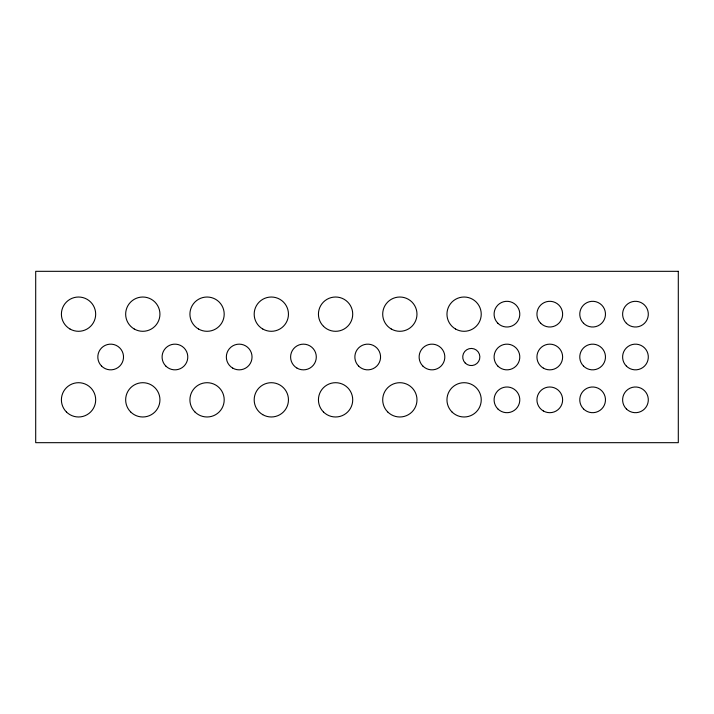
<?xml version="1.0" encoding="UTF-8"?>
<svg xmlns="http://www.w3.org/2000/svg" width="714" height="714" viewBox="0 0 714 714"><rect width="100%" height="100%" fill="white"/><g stroke="black" fill="none" stroke-linecap="round" stroke-linejoin="round"><path stroke-width="1.07" d="M678.3 271.32L35.7 271.32L35.7 442.68L678.3 442.68L678.3 271.32M69.972 329.002A17.136 17.136 0 0 0 95.676 314.16A17.136 17.136 0 0 0 69.972 299.318A17.136 17.136 0 0 0 69.972 329.002M134.232 329.002A17.136 17.136 0 0 0 159.936 314.16A17.136 17.136 0 0 0 134.232 299.318A17.136 17.136 0 0 0 134.232 329.002M66.42 411.96A17.136 17.136 0 0 0 95.096 404.276A17.136 17.136 0 0 0 74.104 383.284A17.136 17.136 0 0 0 66.42 411.96M130.68 411.96A17.136 17.136 0 0 0 159.356 404.276A17.136 17.136 0 0 0 138.364 383.284A17.136 17.136 0 0 0 130.68 411.96M198.492 329.002A17.136 17.136 0 0 0 224.196 314.16A17.136 17.136 0 0 0 198.492 299.318A17.136 17.136 0 0 0 198.492 329.002M194.94 411.96A17.136 17.136 0 0 0 223.616 404.276A17.136 17.136 0 0 0 202.624 383.284A17.136 17.136 0 0 0 194.94 411.96M323.46 326.28A17.136 17.136 0 0 0 352.136 318.596A17.136 17.136 0 0 0 331.144 297.604A17.136 17.136 0 0 0 323.46 326.28M323.46 411.96A17.136 17.136 0 0 0 352.136 404.276A17.136 17.136 0 0 0 331.144 383.284A17.136 17.136 0 0 0 323.46 411.96M262.752 414.682A17.136 17.136 0 0 0 288.456 399.84A17.136 17.136 0 0 0 262.752 384.998A17.136 17.136 0 0 0 262.752 414.682M262.752 329.002A17.136 17.136 0 0 0 288.456 314.16A17.136 17.136 0 0 0 262.752 299.318A17.136 17.136 0 0 0 262.752 329.002M387.72 411.96A17.136 17.136 0 0 0 416.396 404.276A17.136 17.136 0 0 0 395.404 383.284A17.136 17.136 0 0 0 387.72 411.96M391.272 329.002A17.136 17.136 0 0 0 416.976 314.16A17.136 17.136 0 0 0 391.272 299.318A17.136 17.136 0 0 0 391.272 329.002M455.532 329.002A17.136 17.136 0 0 0 481.236 314.16A17.136 17.136 0 0 0 455.532 299.318A17.136 17.136 0 0 0 455.532 329.002M451.98 411.96A17.136 17.136 0 0 0 480.656 404.276A17.136 17.136 0 0 0 459.664 383.284A17.136 17.136 0 0 0 451.98 411.96M497.854 323.246A12.852 12.852 0 0 0 519.355 317.489A12.852 12.852 0 0 0 503.611 301.745A12.852 12.852 0 0 0 497.854 323.246M497.854 408.926A12.852 12.852 0 0 0 519.355 403.169A12.852 12.852 0 0 0 503.611 387.425A12.852 12.852 0 0 0 497.854 408.926M540.694 323.246A12.852 12.852 0 0 0 562.195 317.489A12.852 12.852 0 0 0 546.451 301.745A12.852 12.852 0 0 0 540.694 323.246M543.354 410.969A12.852 12.852 0 0 0 562.632 399.84A12.852 12.852 0 0 0 543.354 388.711A12.852 12.852 0 0 0 543.354 410.969M583.534 408.926A12.852 12.852 0 0 0 605.035 403.169A12.852 12.852 0 0 0 589.291 387.425A12.852 12.852 0 0 0 583.534 408.926M583.534 323.246A12.852 12.852 0 0 0 605.035 317.489A12.852 12.852 0 0 0 589.291 301.745A12.852 12.852 0 0 0 583.534 323.246M626.374 323.246A12.852 12.852 0 0 0 647.875 317.489A12.852 12.852 0 0 0 632.131 301.745A12.852 12.852 0 0 0 626.374 323.246M626.374 408.926A12.852 12.852 0 0 0 647.875 403.169A12.852 12.852 0 0 0 632.131 387.425A12.852 12.852 0 0 0 626.374 408.926M626.374 366.086A12.852 12.852 0 0 0 647.875 360.329A12.852 12.852 0 0 0 632.131 344.585A12.852 12.852 0 0 0 626.374 366.086M583.534 366.086A12.852 12.852 0 0 0 605.035 360.329A12.852 12.852 0 0 0 589.291 344.585A12.852 12.852 0 0 0 583.534 366.086M543.354 368.129A12.852 12.852 0 0 0 562.632 357A12.852 12.852 0 0 0 543.354 345.871A12.852 12.852 0 0 0 543.354 368.129M497.854 366.086A12.852 12.852 0 0 0 519.355 360.329A12.852 12.852 0 0 0 503.611 344.585A12.852 12.852 0 0 0 497.854 366.086M101.584 366.086A12.852 12.852 0 0 0 123.085 360.329A12.852 12.852 0 0 0 107.341 344.585A12.852 12.852 0 0 0 101.584 366.086M165.844 366.086A12.852 12.852 0 0 0 187.345 360.329A12.852 12.852 0 0 0 171.601 344.585A12.852 12.852 0 0 0 165.844 366.086M232.764 368.129A12.852 12.852 0 0 0 252.042 357A12.852 12.852 0 0 0 232.764 345.871A12.852 12.852 0 0 0 232.764 368.129M297.024 368.129A12.852 12.852 0 0 0 316.302 357A12.852 12.852 0 0 0 297.024 345.871A12.852 12.852 0 0 0 297.024 368.129M358.624 366.086A12.852 12.852 0 0 0 380.125 360.329A12.852 12.852 0 0 0 364.381 344.585A12.852 12.852 0 0 0 358.624 366.086M422.884 366.086A12.852 12.852 0 0 0 444.385 360.329A12.852 12.852 0 0 0 428.641 344.585A12.852 12.852 0 0 0 422.884 366.086M465.242 363.06A8.568 8.568 0 0 0 479.576 359.213A8.568 8.568 0 0 0 469.08 348.727A8.568 8.568 0 0 0 465.242 363.06"/></g></svg>
